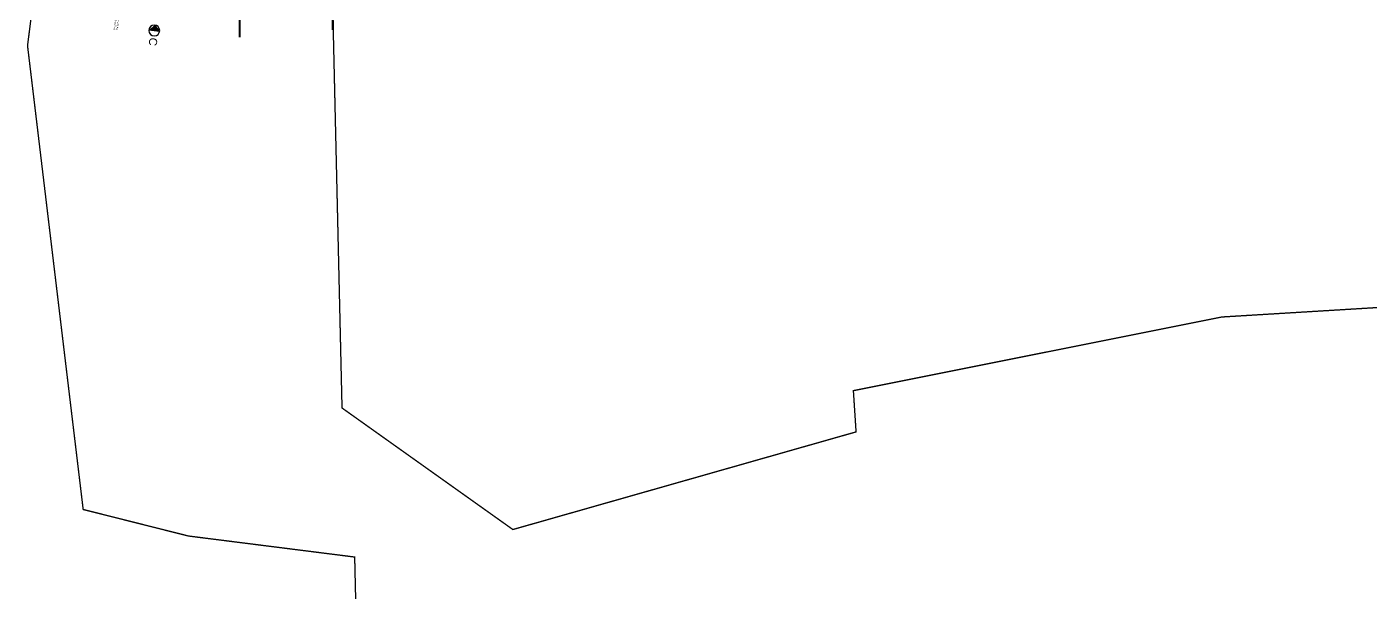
# Model space of a CAD drawing. Header units: metres. Extents: x 494 to 1845, y -666 to 1061.
# Drawn here: x 1753.46 to 1757.148, y 283.119 to 284.673 of the extents above; entities that cross this region are included whole.
import ezdxf
from ezdxf.enums import TextEntityAlignment as Align

# ---------------------------------------------------------------- set-up
doc = ezdxf.new("R2010")
doc.units = ezdxf.units.M
doc.header["$MEASUREMENT"] = 0
doc.linetypes.add('1', pattern=[0])
for name, color, linetype in [('COLUMN', 1, 'Continuous'), ('PLOT - SURVEY', 1, '1'), ('VDA_RAILING NOTE', 4, '1'), ('VDA_ROOF', 250, 'Continuous'), ('WALL', 250, 'Continuous')]:
    doc.layers.add(name, color=color, linetype=linetype)
doc.layers.add('VDA-WALL', color=250, linetype='Continuous', lineweight=25)
doc.styles.add('arial', font='arial.ttf', dxfattribs={"height": 0.3})
doc.styles.get("Standard").update_dxf_attribs({"font": 'arial.ttf'})

# ---------------------------------------------------------------- blocks, each defined once
blk = doc.blocks.new('RWRERE')
h = blk.add_hatch(color=251)
h.dxf.hatch_style = 1
h.paths.add_polyline_path([(0, 0.383), (-0.383, 0), (0.383, 0)])
for p, q in [((-0.383, 0), (0, 0.383)), ((0.383, 0), (-0.383, 0))]:
    blk.add_line(p, q)
blk.add_circle((0, 0), 0.383)
blk = doc.blocks.new('DFSDFASDFASD')
at = {"layer": 'VDA_ROOF', "color": 5, "lineweight": 30, "ltscale": 4}
for points in [[(43.72, 7.88), (16.87, 4.45), (-16.85, 4.45), (-16.85, -6.38), (7.45, -6.38), (7.45, -7.28), (43.72, -7.28), (43.72, -3.8), (45.05, -3.8), (45.05, 0.83), (43.72, 0.83)], [(12.8, 0), (0, 0), (0, 4.45), (12.8, 4.45)]]:
    blk.add_lwpolyline(points, close=True, dxfattribs=at)
blk = doc.blocks.new('zw$2126')
at = {"layer": 'PLOT - SURVEY', "color": 250, "linetype": 'Continuous', "lineweight": 40}
blk.add_line((56.96, 12.07), (85.63, 15.72), dxfattribs=at)
blk.add_lwpolyline([(84.25, 22.6), (56.56, 19.07), (25.1, 19.36), (3.52, 19.1)], dxfattribs=at)
blk.add_blockref('DFSDFASDFASD', (40.1, 7.62))
at = {"xscale": -1.072497202074923, "yscale": 1.072497202074923, "zscale": 1.072497202074923, "rotation": 89.99999999999991}
blk.add_blockref('RWRERE', (85.91, 9.3), dxfattribs=at)
at = {"insert": (87.06, 9.01), "char_height": 0.6, "width": 3.7955, "attachment_point": 9}
blk.add_mtext('C', dxfattribs=at)
at = {"layer": 'COLUMN', "style": 'arial'}
blk.add_attdef('SA2', text='', height=0.2, dxfattribs=at).set_placement((23.59, 1.82), align=Align.CENTER)
at = {"layer": 'VDA_RAILING NOTE', "insert": (86.24, 6.26), "char_height": 0.125, "width": 1.2894, "attachment_point": 9}
blk.add_mtext('\\pt0;RAILING AS  PER DETAIL', dxfattribs=at)
blk = doc.blocks.new('zw$2024')
at = {"layer": 'WALL', "lineweight": 50, "ltscale": 0.5, "const_width": 0.00405}
blk.add_lwpolyline([(4.8909, 3.2213), (3.638, 3.1452), (2.5204, 2.9215), (2.5286, 2.7963), (1.4874, 2.4998), (0.9691, 2.8689), (0.9424, 4.0212), (0.9341, 5.1467), (1.0974, 6.4088), (1.191, 7.277), (0.9717, 7.3203), (0.8775, 7.3478), (0.6241, 7.401), (0.5032, 7.4196), (0.4187, 6.8248), (0.2108, 5.5097), (0.015, 3.9691), (0.1838, 2.5607), (0.5033, 2.4801), (1.0075, 2.4163), (1.0255, 1.6346)], dxfattribs=at)
at = {"layer": 'COLUMN', "color": 2, "lineweight": 30, "xscale": 0.040454025344065, "yscale": 0.040454025344065, "zscale": 0.040454025344065, "rotation": 263.1416268303429}
blk.add_blockref('zw$2126', (0.4408, 7.5106), dxfattribs=at)
blk = doc.blocks.new('DAFASDFDFA')
at = {"color": 3}
blk.add_blockref('zw$2024', (-4.9131, 40.3384), dxfattribs=at)

msp = doc.modelspace()

# ---------------------------------------------------------------- block references
at = {"layer": 'VDA-WALL', "xscale": 0.9052046613064094, "yscale": 0.9052046613064094, "zscale": 0.9052046613064094}
msp.add_blockref('DAFASDFDFA', (1757.8952, 244.5134), dxfattribs=at)

doc.saveas('drawing.dxf')
